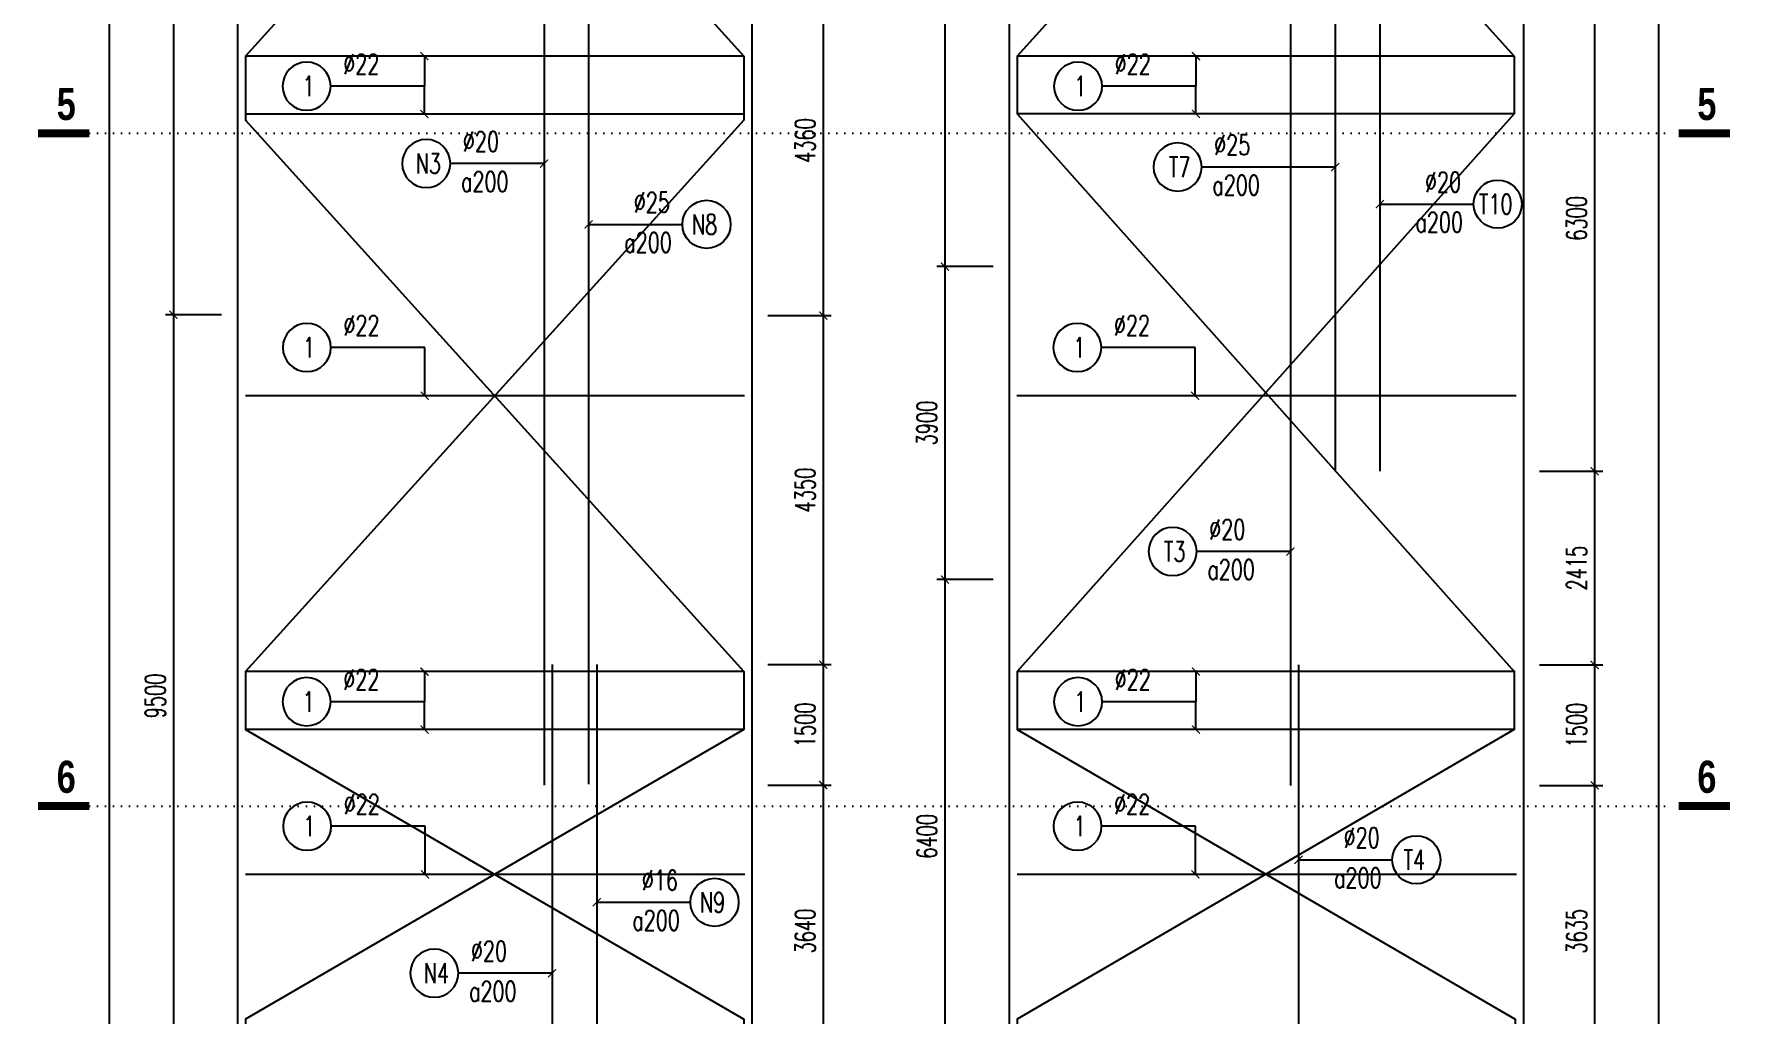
# Model space of a CAD drawing. Header units: millimetres. Extents: x -143570 to 58447, y -1448440 to -1202244.
# Drawn here: x -111106 to -89932, y -1423822 to -1411611 of the extents above; entities that cross this region are included whole.
import ezdxf
from ezdxf.enums import TextEntityAlignment as Align

# ---------------------------------------------------------------- set-up
doc = ezdxf.new("R2010")
doc.units = ezdxf.units.MM
doc.header["$LTSCALE"] = 30
doc.header["$PDMODE"] = 3
doc.linetypes.add('DOT', pattern=[0.25, 0, -0.25])
doc.layers.get('0').update_dxf_attribs({"lineweight": 9})
doc.layers.get('Defpoints').update_dxf_attribs({"lineweight": 9})
for name, color, linetype in [('ccu11-Chidan', 9, 'Continuous'), ('ccu11-Cotthep', 9, 'Continuous'), ('ccu11-Dim', 8, 'Continuous'), ('ccu11-Manh', 8, 'Continuous'), ('ccu11-Thay', 7, 'Continuous'), ('ccu11-Thep', 4, 'Continuous'), ('ccu11-Thepdai', 6, 'Continuous')]:
    doc.layers.add(name, color=color, linetype=linetype)
doc.styles.add('ccu11-dim', font='vnsimli.shx', dxfattribs={"width": 0.65, "bigfont": 'bigfont.shx'})
doc.styles.add('ccu11-VnAvH-B', font='')
doc.styles.add('ccu11-vnsimple', font='vnsimple.shx', dxfattribs={"bigfont": 'bigfont.shx'})
doc.styles.add('ccu11_simli', font='vnsimli.shx', dxfattribs={"width": 0.8})
doc.styles.add('VnHelvetlnsH', font='')
doc.styles.get('ccu11-VnAvH-B').set_extended_font_data('.VnAvantH', bold=True)
doc.styles.get('VnHelvetlnsH').set_extended_font_data('.VnHelvetInsH', bold=True)
doc.dimstyles.new('ccu11-100', dxfattribs={"dimscale": 100, "dimtxt": 2.5, "dimasz": 1, "dimexe": 1, "dimexo": 2, "dimgap": 1, "dimtad": 1, "dimdec": 0, "dimdsep": 46, "dimtxsty": 'ccu11-dim', "dimblk": 'ARCHTICK', "dimcen": -1, "dimdle": 1, "dimclrd": 256, "dimclre": 256, "dimclrt": 3, "dimadec": 0, "dimazin": 2, "dimtfac": 0.1, "dimtdec": 0, "dimtmove": 0, "dimatfit": 1, "dimldrblk": 'ARCHTICK', "dimfxl": 1, "dimtvp": 0.833333, "dimtolj": 1, "dimtzin": 12, "dimarcsym": 0})

# ---------------------------------------------------------------- blocks, each defined once
blk = doc.blocks.new('_ARCHTICK')
at = {"color": 0, "linetype": 'ByBlock', "const_width": 0.15}
blk.add_lwpolyline([(-0.5, -0.5), (0.5, 0.5)], dxfattribs=at)
blk = doc.blocks.new('*D385')
at = {"layer": 'ccu11-Dim', "lineweight": -2, "transparency": 16777216}
for p, q in [((-91467, -1388809), (-90767, -1388809)), ((-90867, -1424908), (-90867, -1388709)), ((-91467, -1424808), (-90767, -1424808))]:
    blk.add_line(p, q, dxfattribs=at)
at = {"layer": 'Defpoints', "color": 0, "transparency": 16777216}
for p in [(-91667, -1388809), (-90867, -1388809), (-91667, -1424808)]:
    blk.add_point(p, dxfattribs=at)
at = {"layer": 'ccu11-Dim', "lineweight": -2, "transparency": 16777216, "xscale": 100, "yscale": 100, "zscale": 100}
for p, rotation in [((-90867, -1388809), 90), ((-90867, -1424808), 270)]:
    blk.add_blockref('_ARCHTICK', p, dxfattribs=dict(at, rotation=rotation))
at = {"layer": 'ccu11-Dim', "color": 3, "transparency": 16777216, "insert": (-91092, -1406809), "char_height": 250, "attachment_point": 5, "rotation": 90, "style": 'ccu11-dim'}
blk.add_mtext('\\A1;36000', dxfattribs=at)
blk = doc.blocks.new('SHD')
at = {"layer": 'ccu11-Cotthep'}
blk.add_circle((300, 0), 300, dxfattribs=at)
at = {"layer": 'ccu11-Cotthep', "color": 31, "style": 'ccu11_simli', "width": 0.8}
blk.add_attdef('DK', text='', height=250, dxfattribs=at).set_placement((-101, 65), align=Align.BOTTOM_RIGHT)
blk.add_attdef('KH', text='', height=250, dxfattribs=at).set_placement((300, 0), align=Align.MIDDLE)
blk.add_attdef('KC', text='', height=250, dxfattribs=at).set_placement((-101, -142), align=Align.TOP_RIGHT)
blk = doc.blocks.new('*D334')
at = {"layer": 'ccu11-Dim', "lineweight": -2, "transparency": 16777216}
for p, q in [((-109570, -1388809), (-110270, -1388809)), ((-110170, -1388709), (-110170, -1424909)), ((-109570, -1424809), (-110270, -1424809))]:
    blk.add_line(p, q, dxfattribs=at)
at = {"layer": 'Defpoints', "color": 0, "transparency": 16777216}
for p in [(-109370, -1388809), (-110170, -1424809), (-109370, -1424809)]:
    blk.add_point(p, dxfattribs=at)
at = {"layer": 'ccu11-Dim', "lineweight": -2, "transparency": 16777216, "xscale": 100, "yscale": 100, "zscale": 100}
for p, rotation in [((-110170, -1388809), 90), ((-110170, -1424809), 270)]:
    blk.add_blockref('_ARCHTICK', p, dxfattribs=dict(at, rotation=rotation))
at = {"layer": 'ccu11-Dim', "color": 3, "transparency": 16777216, "insert": (-110395, -1406809), "char_height": 250, "attachment_point": 5, "rotation": 90, "style": 'ccu11-dim'}
blk.add_mtext('\\A1;36000', dxfattribs=at)
blk = doc.blocks.new('*D339')
at = {"layer": 'ccu11-Dim', "lineweight": -2, "transparency": 16777216}
for p, q in [((-108770, -1403409), (-109470, -1403409)), ((-109370, -1403309), (-109370, -1415209)), ((-108770, -1415109), (-109470, -1415109))]:
    blk.add_line(p, q, dxfattribs=at)
at = {"layer": 'Defpoints', "color": 0, "transparency": 16777216}
for p in [(-108570, -1403409), (-109370, -1415109), (-108570, -1415109)]:
    blk.add_point(p, dxfattribs=at)
at = {"layer": 'ccu11-Dim', "lineweight": -2, "transparency": 16777216, "xscale": 100, "yscale": 100, "zscale": 100}
for p, rotation in [((-109370, -1403409), 90), ((-109370, -1415109), 270)]:
    blk.add_blockref('_ARCHTICK', p, dxfattribs=dict(at, rotation=rotation))
at = {"layer": 'ccu11-Dim', "color": 3, "transparency": 16777216, "insert": (-109595, -1409259), "char_height": 250, "attachment_point": 5, "rotation": 90, "style": 'ccu11-dim'}
blk.add_mtext('\\A1;11700', dxfattribs=at)
blk = doc.blocks.new('*D344')
at = {"layer": 'ccu11-Dim', "lineweight": -2, "transparency": 16777216}
for p, q in [((-99761, -1403862), (-99761, -1414609)), ((-99161, -1403962), (-99861, -1403962)), ((-99161, -1414509), (-99861, -1414509))]:
    blk.add_line(p, q, dxfattribs=at)
at = {"layer": 'Defpoints', "color": 0, "transparency": 16777216}
for p in [(-98961, -1403962), (-99761, -1414509), (-98961, -1414509)]:
    blk.add_point(p, dxfattribs=at)
at = {"layer": 'ccu11-Dim', "lineweight": -2, "transparency": 16777216, "xscale": 100, "yscale": 100, "zscale": 100}
for p, rotation in [((-99761, -1403962), 90), ((-99761, -1414509), 270)]:
    blk.add_blockref('_ARCHTICK', p, dxfattribs=dict(at, rotation=rotation))
at = {"layer": 'ccu11-Dim', "color": 3, "transparency": 16777216, "insert": (-99986, -1409235), "char_height": 250, "attachment_point": 5, "rotation": 90, "style": 'ccu11-dim'}
blk.add_mtext('\\A1;10547', dxfattribs=at)
blk = doc.blocks.new('*D346')
at = {"layer": 'ccu11-Dim', "lineweight": -2, "transparency": 16777216}
for p, q in [((-99761, -1414409), (-99761, -1418509)), ((-99161, -1414509), (-99861, -1414509)), ((-99161, -1418409), (-99861, -1418409))]:
    blk.add_line(p, q, dxfattribs=at)
at = {"layer": 'Defpoints', "color": 0, "transparency": 16777216}
for p in [(-98961, -1414509), (-99761, -1418409), (-98961, -1418409)]:
    blk.add_point(p, dxfattribs=at)
at = {"layer": 'ccu11-Dim', "lineweight": -2, "transparency": 16777216, "xscale": 100, "yscale": 100, "zscale": 100}
for p, rotation in [((-99761, -1414509), 90), ((-99761, -1418409), 270)]:
    blk.add_blockref('_ARCHTICK', p, dxfattribs=dict(at, rotation=rotation))
at = {"layer": 'ccu11-Dim', "color": 3, "transparency": 16777216, "insert": (-99986, -1416459), "char_height": 250, "attachment_point": 5, "rotation": 90, "style": 'ccu11-dim'}
blk.add_mtext('\\A1;3900', dxfattribs=at)
blk = doc.blocks.new('*D347')
at = {"layer": 'ccu11-Dim', "lineweight": -2, "transparency": 16777216}
for p, q in [((-99161, -1418409), (-99861, -1418409)), ((-99761, -1418309), (-99761, -1424909)), ((-99161, -1424809), (-99861, -1424809))]:
    blk.add_line(p, q, dxfattribs=at)
at = {"layer": 'Defpoints', "color": 0, "transparency": 16777216}
for p in [(-98961, -1418409), (-99761, -1424809), (-98961, -1424809)]:
    blk.add_point(p, dxfattribs=at)
at = {"layer": 'ccu11-Dim', "lineweight": -2, "transparency": 16777216, "xscale": 100, "yscale": 100, "zscale": 100}
for p, rotation in [((-99761, -1418409), 90), ((-99761, -1424809), 270)]:
    blk.add_blockref('_ARCHTICK', p, dxfattribs=dict(at, rotation=rotation))
at = {"layer": 'ccu11-Dim', "color": 3, "transparency": 16777216, "insert": (-99986, -1421609), "char_height": 250, "attachment_point": 5, "rotation": 90, "style": 'ccu11-dim'}
blk.add_mtext('\\A1;6400', dxfattribs=at)
blk = doc.blocks.new('*D348')
at = {"layer": 'ccu11-Dim', "lineweight": -2, "transparency": 16777216}
for p, q in [((-109370, -1415009), (-109370, -1424708)), ((-108770, -1415109), (-109470, -1415109)), ((-108770, -1424608), (-109470, -1424608))]:
    blk.add_line(p, q, dxfattribs=at)
at = {"layer": 'Defpoints', "color": 0, "transparency": 16777216}
for p in [(-108570, -1415109), (-109370, -1424608), (-108570, -1424608)]:
    blk.add_point(p, dxfattribs=at)
at = {"layer": 'ccu11-Dim', "lineweight": -2, "transparency": 16777216, "xscale": 100, "yscale": 100, "zscale": 100}
for p, rotation in [((-109370, -1415109), 90), ((-109370, -1424608), 270)]:
    blk.add_blockref('_ARCHTICK', p, dxfattribs=dict(at, rotation=rotation))
at = {"layer": 'ccu11-Dim', "color": 3, "transparency": 16777216, "insert": (-109595, -1419859), "char_height": 250, "attachment_point": 5, "rotation": 90, "style": 'ccu11-dim'}
blk.add_mtext('\\A1;9500', dxfattribs=at)
blk = doc.blocks.new('*D349')
at = {"layer": 'ccu11-Dim', "lineweight": -2, "transparency": 16777216}
for p, q in [((-92355, -1420973), (-91567, -1420973)), ((-91667, -1424709), (-91667, -1420873)), ((-92355, -1424609), (-91567, -1424609))]:
    blk.add_line(p, q, dxfattribs=at)
at = {"layer": 'Defpoints', "color": 0, "transparency": 16777216}
for p in [(-92555, -1420973), (-91667, -1420973), (-92555, -1424609)]:
    blk.add_point(p, dxfattribs=at)
at = {"layer": 'ccu11-Dim', "lineweight": -2, "transparency": 16777216, "xscale": 100, "yscale": 100, "zscale": 100}
for p, rotation in [((-91667, -1420973), 90), ((-91667, -1424609), 270)]:
    blk.add_blockref('_ARCHTICK', p, dxfattribs=dict(at, rotation=rotation))
at = {"layer": 'ccu11-Dim', "color": 3, "transparency": 16777216, "insert": (-91892, -1422791), "char_height": 250, "attachment_point": 5, "rotation": 90, "style": 'ccu11-dim'}
blk.add_mtext('\\A1;3635', dxfattribs=at)
blk = doc.blocks.new('*D350')
at = {"layer": 'ccu11-Dim', "lineweight": -2, "transparency": 16777216}
for p, q in [((-92355, -1419473), (-91567, -1419473)), ((-91667, -1421073), (-91667, -1419373)), ((-92355, -1420973), (-91567, -1420973))]:
    blk.add_line(p, q, dxfattribs=at)
at = {"layer": 'Defpoints', "color": 0, "transparency": 16777216}
for p in [(-92555, -1419473), (-91667, -1419473), (-92555, -1420973)]:
    blk.add_point(p, dxfattribs=at)
at = {"layer": 'ccu11-Dim', "lineweight": -2, "transparency": 16777216, "xscale": 100, "yscale": 100, "zscale": 100}
for p, rotation in [((-91667, -1419473), 90), ((-91667, -1420973), 270)]:
    blk.add_blockref('_ARCHTICK', p, dxfattribs=dict(at, rotation=rotation))
at = {"layer": 'ccu11-Dim', "color": 3, "transparency": 16777216, "insert": (-91892, -1420223), "char_height": 250, "attachment_point": 5, "rotation": 90, "style": 'ccu11-dim'}
blk.add_mtext('\\A1;1500', dxfattribs=at)
blk = doc.blocks.new('*D351')
at = {"layer": 'ccu11-Dim', "lineweight": -2, "transparency": 16777216}
for p, q in [((-91667, -1419573), (-91667, -1416959)), ((-92355, -1417059), (-91567, -1417059)), ((-92355, -1419473), (-91567, -1419473))]:
    blk.add_line(p, q, dxfattribs=at)
at = {"layer": 'Defpoints', "color": 0, "transparency": 16777216}
for p in [(-92555, -1417059), (-91667, -1417059), (-92555, -1419473)]:
    blk.add_point(p, dxfattribs=at)
at = {"layer": 'ccu11-Dim', "lineweight": -2, "transparency": 16777216, "xscale": 100, "yscale": 100, "zscale": 100}
for p, rotation in [((-91667, -1417059), 90), ((-91667, -1419473), 270)]:
    blk.add_blockref('_ARCHTICK', p, dxfattribs=dict(at, rotation=rotation))
at = {"layer": 'ccu11-Dim', "color": 3, "transparency": 16777216, "insert": (-91892, -1418266), "char_height": 250, "attachment_point": 5, "rotation": 90, "style": 'ccu11-dim'}
blk.add_mtext('\\A1;2415', dxfattribs=at)
blk = doc.blocks.new('*D352')
at = {"layer": 'ccu11-Dim', "lineweight": -2, "transparency": 16777216}
for p, q in [((-92355, -1410759), (-91567, -1410759)), ((-91667, -1417159), (-91667, -1410659)), ((-92355, -1417059), (-91567, -1417059))]:
    blk.add_line(p, q, dxfattribs=at)
at = {"layer": 'Defpoints', "color": 0, "transparency": 16777216}
for p in [(-92555, -1410759), (-91667, -1410759), (-92555, -1417059)]:
    blk.add_point(p, dxfattribs=at)
at = {"layer": 'ccu11-Dim', "lineweight": -2, "transparency": 16777216, "xscale": 100, "yscale": 100, "zscale": 100}
for p, rotation in [((-91667, -1410759), 90), ((-91667, -1417059), 270)]:
    blk.add_blockref('_ARCHTICK', p, dxfattribs=dict(at, rotation=rotation))
at = {"layer": 'ccu11-Dim', "color": 3, "transparency": 16777216, "insert": (-91892, -1413909), "char_height": 250, "attachment_point": 5, "rotation": 90, "style": 'ccu11-dim'}
blk.add_mtext('\\A1;6300', dxfattribs=at)
blk = doc.blocks.new('*D364')
at = {"layer": 'ccu11-Dim', "lineweight": -2, "transparency": 16777216}
for p, q in [((-101964, -1410759), (-101176, -1410759)), ((-101276, -1410659), (-101276, -1415219)), ((-101964, -1415119), (-101176, -1415119))]:
    blk.add_line(p, q, dxfattribs=at)
at = {"layer": 'Defpoints', "color": 0, "transparency": 16777216}
for p in [(-102164, -1410759), (-102164, -1415119), (-101276, -1415119)]:
    blk.add_point(p, dxfattribs=at)
at = {"layer": 'ccu11-Dim', "lineweight": -2, "transparency": 16777216, "xscale": 100, "yscale": 100, "zscale": 100}
for p, rotation in [((-101276, -1410759), 90), ((-101276, -1415119), 270)]:
    blk.add_blockref('_ARCHTICK', p, dxfattribs=dict(at, rotation=rotation))
at = {"layer": 'ccu11-Dim', "color": 3, "transparency": 16777216, "insert": (-101501, -1412939), "char_height": 250, "attachment_point": 5, "rotation": 90, "style": 'ccu11-dim'}
blk.add_mtext('\\A1;4360', dxfattribs=at)
blk = doc.blocks.new('*D365')
at = {"layer": 'ccu11-Dim', "lineweight": -2, "transparency": 16777216}
for p, q in [((-101276, -1415019), (-101276, -1419569)), ((-101964, -1415119), (-101176, -1415119)), ((-101964, -1419469), (-101176, -1419469))]:
    blk.add_line(p, q, dxfattribs=at)
at = {"layer": 'Defpoints', "color": 0, "transparency": 16777216}
for p in [(-102164, -1415119), (-102164, -1419469), (-101276, -1419469)]:
    blk.add_point(p, dxfattribs=at)
at = {"layer": 'ccu11-Dim', "lineweight": -2, "transparency": 16777216, "xscale": 100, "yscale": 100, "zscale": 100}
for p, rotation in [((-101276, -1415119), 90), ((-101276, -1419469), 270)]:
    blk.add_blockref('_ARCHTICK', p, dxfattribs=dict(at, rotation=rotation))
at = {"layer": 'ccu11-Dim', "color": 3, "transparency": 16777216, "insert": (-101501, -1417294), "char_height": 250, "attachment_point": 5, "rotation": 90, "style": 'ccu11-dim'}
blk.add_mtext('\\A1;4350', dxfattribs=at)
blk = doc.blocks.new('*D366')
at = {"layer": 'ccu11-Dim', "lineweight": -2, "transparency": 16777216}
for p, q in [((-101964, -1419469), (-101176, -1419469)), ((-101276, -1419369), (-101276, -1421069)), ((-101964, -1420969), (-101176, -1420969))]:
    blk.add_line(p, q, dxfattribs=at)
at = {"layer": 'Defpoints', "color": 0, "transparency": 16777216}
for p in [(-102164, -1419469), (-102164, -1420969), (-101276, -1420969)]:
    blk.add_point(p, dxfattribs=at)
at = {"layer": 'ccu11-Dim', "lineweight": -2, "transparency": 16777216, "xscale": 100, "yscale": 100, "zscale": 100}
for p, rotation in [((-101276, -1419469), 90), ((-101276, -1420969), 270)]:
    blk.add_blockref('_ARCHTICK', p, dxfattribs=dict(at, rotation=rotation))
at = {"layer": 'ccu11-Dim', "color": 3, "transparency": 16777216, "insert": (-101501, -1420219), "char_height": 250, "attachment_point": 5, "rotation": 90, "style": 'ccu11-dim'}
blk.add_mtext('\\A1;1500', dxfattribs=at)
blk = doc.blocks.new('*D367')
at = {"layer": 'ccu11-Dim', "lineweight": -2, "transparency": 16777216}
for p, q in [((-101964, -1420969), (-101176, -1420969)), ((-101276, -1420869), (-101276, -1424708)), ((-101964, -1424608), (-101176, -1424608))]:
    blk.add_line(p, q, dxfattribs=at)
at = {"layer": 'Defpoints', "color": 0, "transparency": 16777216}
for p in [(-102164, -1420969), (-102164, -1424608), (-101276, -1424608)]:
    blk.add_point(p, dxfattribs=at)
at = {"layer": 'ccu11-Dim', "lineweight": -2, "transparency": 16777216, "xscale": 100, "yscale": 100, "zscale": 100}
for p, rotation in [((-101276, -1420969), 90), ((-101276, -1424608), 270)]:
    blk.add_blockref('_ARCHTICK', p, dxfattribs=dict(at, rotation=rotation))
at = {"layer": 'ccu11-Dim', "color": 3, "transparency": 16777216, "insert": (-101501, -1422789), "char_height": 250, "attachment_point": 5, "rotation": 90, "style": 'ccu11-dim'}
blk.add_mtext('\\A1;3640', dxfattribs=at)
blk = doc.blocks.new('*U271')
at = {"color": 3, "linetype": 'DOT', "ltscale": 10}
blk.add_line((-2125, 0), (12722, 0), dxfattribs=at)
at = {"color": 4, "const_width": 75}
for points in [[(-2605, 0), (-2125, 0)], [(12722, 0), (13201, 0)]]:
    blk.add_lwpolyline(points, dxfattribs=at)
at = {"color": 31, "style": 'VnHelvetlnsH'}
for tag, p in [('MC3', (-2341, 274)), ('MC4', (12985, 274))]:
    blk.add_attdef(tag, text='', height=300, dxfattribs=at).set_placement(p, align=Align.MIDDLE_CENTER)

msp = doc.modelspace()

# ---------------------------------------------------------------- linework, layer by layer
at = {"layer": 'ccu11-Thay'}
for p, q in [((-108570.28, -1388808.59), (-108570.28, -1424808.63)), ((-102164.08, -1388808.59), (-102164.08, -1424808.63)), ((-98961.46, -1388808.59), (-98961.46, -1424808.63)), ((-92555.26, -1388808.59), (-92555.26, -1424808.63))]:
    msp.add_line(p, q, dxfattribs=at)
at = {"layer": 'ccu11-Thep'}
for points in [[(-104752.46, -1409258.59), (-104752.46, -1420968.84)], [(-104197.46, -1409258.59), (-104197.46, -1420958.59)], [(-95456.26, -1409258.59), (-95456.26, -1420973.37)], [(-94897.83, -1409258.59), (-94897.83, -1417058.59)], [(-94342.83, -1409258.59), (-94342.83, -1417058.59)], [(-104652.46, -1419468.84), (-104652.46, -1424608.46)], [(-104097.46, -1419468.84), (-104097.46, -1424608.46)], [(-95356.26, -1419473.37), (-95356.26, -1424607.46)]]:
    msp.add_lwpolyline(points, dxfattribs=at)
at = {"layer": 'ccu11-Thepdai', "ltscale": 25}
for p, q in [((-102264.08, -1411887.07), (-108470.28, -1411887.07)), ((-92668.05, -1411887.07), (-98861.46, -1411887.07)), ((-102264.08, -1412608.46), (-108470.28, -1412608.46)), ((-92668.05, -1412607.46), (-98861.46, -1412607.46)), ((-102254.5, -1416118), (-108473.47, -1416118)), ((-92645.67, -1416118), (-98864.64, -1416118)), ((-102264.08, -1419556.14), (-108470.28, -1419556.14)), ((-92655.26, -1419556.14), (-98861.46, -1419556.14)), ((-102264.08, -1420277.53), (-108470.28, -1420277.53)), ((-92668.05, -1420276.53), (-98861.46, -1420276.53)), ((-102251.3, -1422082.3), (-108470.26, -1422082.3)), ((-92642.47, -1422082.3), (-98861.44, -1422082.3))]:
    msp.add_line(p, q, dxfattribs=at)
for points in [[(-108470.28, -1404218), (-108470.28, -1405017.86), (-102264.08, -1411887.07), (-102264.08, -1412608.46)], [(-102264.08, -1404218), (-102264.08, -1405017.86), (-108470.28, -1411887.07), (-108470.28, -1412608.46)], [(-98861.46, -1404218), (-98861.46, -1405017.86), (-92668.05, -1411887.07), (-92668.05, -1412607.46)], [(-92655.26, -1404218), (-92655.26, -1405017.86), (-98861.46, -1411887.07), (-98861.46, -1412607.46)], [(-108470.28, -1411887.07), (-108470.28, -1412686.94), (-102264.08, -1419556.14), (-102264.08, -1420277.53)], [(-102264.08, -1411887.07), (-102264.08, -1412686.94), (-108470.28, -1419556.14), (-108470.28, -1420277.53)], [(-98861.46, -1411887.07), (-98861.46, -1412607.46), (-92668.05, -1419556.14), (-92668.05, -1420276.53)], [(-92668.05, -1411887.07), (-92668.05, -1412607.46), (-98861.46, -1419556.14), (-98861.46, -1420276.53)], [(-108470.28, -1419556.14), (-108470.28, -1420277.53), (-102264.08, -1423887.07), (-102264.08, -1424608.46)], [(-102264.08, -1419556.14), (-102264.08, -1420277.53), (-108470.28, -1423887.07), (-108470.28, -1424608.46)], [(-98861.46, -1419556.14), (-98861.46, -1420276.53), (-92655.26, -1423887.07), (-92655.26, -1424608.46)], [(-92668.05, -1419556.14), (-92668.05, -1420276.53), (-98861.46, -1423887.07), (-98861.46, -1424608.46)]]:
    msp.add_lwpolyline(points, dxfattribs=at)

# ---------------------------------------------------------------- block references
at = {"layer": 'ccu11-Chidan'}
ref = msp.add_blockref('*U271', (-107582.93, -1412848.81), dxfattribs=dict(at, xscale=1.333333333335759, yscale=1.333333333335759, zscale=1.333333333335759))
ref.add_attrib('MC4', '5', dxfattribs={"layer": '0', "color": 31, "height": 400, "style": 'ccu11-VnAvH-B', "width": 0.8}).set_placement((-90269.21, -1412483.27), align=Align.MIDDLE_CENTER)
ref.add_attrib('MC3', '5', dxfattribs={"layer": '0', "color": 31, "height": 400, "style": 'ccu11-VnAvH-B', "width": 0.8}).set_placement((-110704.28, -1412483.27), align=Align.MIDDLE_CENTER)
ref = msp.add_blockref('*U271', (-107582.93, -1421231.56), dxfattribs=dict(at, xscale=1.333333333335759, yscale=1.333333333335759, zscale=1.333333333335759))
ref.add_attrib('MC4', '6', dxfattribs={"layer": '0', "color": 31, "height": 400, "style": 'ccu11-VnAvH-B', "width": 0.8}).set_placement((-90269.21, -1420866.02), align=Align.MIDDLE_CENTER)
ref.add_attrib('MC3', '6', dxfattribs={"layer": '0', "color": 31, "height": 400, "style": 'ccu11-VnAvH-B', "width": 0.8}).set_placement((-110704.28, -1420866.02), align=Align.MIDDLE_CENTER)
at = {"layer": 'ccu11-Cotthep'}
ref = msp.add_blockref('SHD', (-107410.23, -1412262.02), dxfattribs=dict(at, xscale=-1))
ref.add_attrib('KH', '1', dxfattribs={"color": 31, "height": 250, "style": 'ccu11-vnsimple', "width": 0.7}).set_placement((-107685.23, -1412262.02), align=Align.MIDDLE_CENTER)
ref.add_attrib('DK', '`22', dxfattribs={"color": 31, "height": 250, "style": 'ccu11-vnsimple', "width": 0.7}).set_placement((-107029.44, -1412187.02), align=Align.BOTTOM_CENTER)
ref = msp.add_blockref('SHD', (-97801.4, -1412262.02), dxfattribs=dict(at, xscale=-1))
ref.add_attrib('KH', '1', dxfattribs={"color": 31, "height": 250, "style": 'ccu11-vnsimple', "width": 0.7}).set_placement((-98076.4, -1412262.02), align=Align.MIDDLE_CENTER)
ref.add_attrib('DK', '`22', dxfattribs={"color": 31, "height": 250, "style": 'ccu11-vnsimple', "width": 0.7}).set_placement((-97420.62, -1412187.02), align=Align.BOTTOM_CENTER)
ref = msp.add_blockref('SHD', (-105920.25, -1413225.58), dxfattribs=dict(at, xscale=-1))
ref.add_attrib('KH', 'N3', dxfattribs={"color": 31, "height": 250, "style": 'ccu11-vnsimple', "width": 0.7}).set_placement((-106195.25, -1413225.58), align=Align.MIDDLE_CENTER)
ref.add_attrib('KC', 'a200', dxfattribs={"color": 31, "height": 250, "style": 'ccu11-vnsimple', "width": 0.7}).set_placement((-105491.67, -1413325.58), align=Align.TOP_CENTER)
ref.add_attrib('DK', '`20', dxfattribs={"color": 31, "height": 250, "style": 'ccu11-vnsimple', "width": 0.7}).set_placement((-105539.47, -1413150.58), align=Align.BOTTOM_CENTER)
ref = msp.add_blockref('SHD', (-96562.08, -1413268.95), dxfattribs=dict(at, xscale=-1))
ref.add_attrib('KH', 'T7', dxfattribs={"color": 31, "height": 250, "style": 'ccu11-vnsimple', "width": 0.7}).set_placement((-96837.08, -1413268.95), align=Align.MIDDLE_CENTER)
ref.add_attrib('KC', 'a200', dxfattribs={"color": 31, "height": 250, "style": 'ccu11-vnsimple', "width": 0.7}).set_placement((-96133.5, -1413368.95), align=Align.TOP_CENTER)
ref.add_attrib('DK', '`25', dxfattribs={"color": 31, "height": 250, "style": 'ccu11-vnsimple', "width": 0.7}).set_placement((-96181.29, -1413193.95), align=Align.BOTTOM_CENTER)
ref = msp.add_blockref('SHD', (-93174.74, -1413731.38), dxfattribs=at)
ref.add_attrib('KH', 'T10', dxfattribs={"color": 31, "height": 250, "style": 'ccu11-vnsimple', "width": 0.7}).set_placement((-92899.74, -1413731.38), align=Align.MIDDLE_CENTER)
ref.add_attrib('KC', 'a200', dxfattribs={"color": 31, "height": 250, "style": 'ccu11-vnsimple', "width": 0.7}).set_placement((-93603.32, -1413831.38), align=Align.TOP_CENTER)
ref.add_attrib('DK', '`20', dxfattribs={"color": 31, "height": 250, "style": 'ccu11-vnsimple', "width": 0.7}).set_placement((-93555.52, -1413656.38), align=Align.BOTTOM_CENTER)
ref = msp.add_blockref('SHD', (-103029.37, -1413983.59), dxfattribs=at)
ref.add_attrib('KH', 'N8', dxfattribs={"color": 31, "height": 250, "style": 'ccu11-vnsimple', "width": 0.7}).set_placement((-102754.37, -1413983.59), align=Align.MIDDLE_CENTER)
ref.add_attrib('KC', 'a200', dxfattribs={"color": 31, "height": 250, "style": 'ccu11-vnsimple', "width": 0.7}).set_placement((-103457.95, -1414083.59), align=Align.TOP_CENTER)
ref.add_attrib('DK', '`25', dxfattribs={"color": 31, "height": 250, "style": 'ccu11-vnsimple', "width": 0.7}).set_placement((-103410.15, -1413908.59), align=Align.BOTTOM_CENTER)
ref = msp.add_blockref('SHD', (-107407.03, -1415517.6), dxfattribs=dict(at, xscale=-1))
ref.add_attrib('KH', '1', dxfattribs={"color": 31, "height": 250, "style": 'ccu11-vnsimple', "width": 0.7}).set_placement((-107682.03, -1415517.6), align=Align.MIDDLE_CENTER)
ref.add_attrib('DK', '`22', dxfattribs={"color": 31, "height": 250, "style": 'ccu11-vnsimple', "width": 0.7}).set_placement((-107026.24, -1415442.6), align=Align.BOTTOM_CENTER)
ref = msp.add_blockref('SHD', (-97811.16, -1415517.6), dxfattribs=dict(at, xscale=-1))
ref.add_attrib('KH', '1', dxfattribs={"color": 31, "height": 250, "style": 'ccu11-vnsimple', "width": 0.7}).set_placement((-98086.16, -1415517.6), align=Align.MIDDLE_CENTER)
ref.add_attrib('DK', '`22', dxfattribs={"color": 31, "height": 250, "style": 'ccu11-vnsimple', "width": 0.7}).set_placement((-97430.38, -1415442.6), align=Align.BOTTOM_CENTER)
ref = msp.add_blockref('SHD', (-96624.05, -1418059.25), dxfattribs=dict(at, xscale=-1))
ref.add_attrib('KH', 'T3', dxfattribs={"color": 31, "height": 250, "style": 'ccu11-vnsimple', "width": 0.7}).set_placement((-96899.05, -1418059.25), align=Align.MIDDLE_CENTER)
ref.add_attrib('KC', 'a200', dxfattribs={"color": 31, "height": 250, "style": 'ccu11-vnsimple', "width": 0.7}).set_placement((-96195.47, -1418159.25), align=Align.TOP_CENTER)
ref.add_attrib('DK', '`20', dxfattribs={"color": 31, "height": 250, "style": 'ccu11-vnsimple', "width": 0.7}).set_placement((-96243.27, -1417984.25), align=Align.BOTTOM_CENTER)
ref = msp.add_blockref('SHD', (-107410.23, -1419931.09), dxfattribs=dict(at, xscale=-1))
ref.add_attrib('KH', '1', dxfattribs={"color": 31, "height": 250, "style": 'ccu11-vnsimple', "width": 0.7}).set_placement((-107685.23, -1419931.09), align=Align.MIDDLE_CENTER)
ref.add_attrib('DK', '`22', dxfattribs={"color": 31, "height": 250, "style": 'ccu11-vnsimple', "width": 0.7}).set_placement((-107029.44, -1419856.09), align=Align.BOTTOM_CENTER)
ref = msp.add_blockref('SHD', (-97801.4, -1419931.09), dxfattribs=dict(at, xscale=-1))
ref.add_attrib('KH', '1', dxfattribs={"color": 31, "height": 250, "style": 'ccu11-vnsimple', "width": 0.7}).set_placement((-98076.4, -1419931.09), align=Align.MIDDLE_CENTER)
ref.add_attrib('DK', '`22', dxfattribs={"color": 31, "height": 250, "style": 'ccu11-vnsimple', "width": 0.7}).set_placement((-97420.62, -1419856.09), align=Align.BOTTOM_CENTER)
ref = msp.add_blockref('SHD', (-107403.82, -1421481.9), dxfattribs=dict(at, xscale=-1))
ref.add_attrib('KH', '1', dxfattribs={"color": 31, "height": 250, "style": 'ccu11-vnsimple', "width": 0.7}).set_placement((-107678.82, -1421481.9), align=Align.MIDDLE_CENTER)
ref.add_attrib('DK', '`22', dxfattribs={"color": 31, "height": 250, "style": 'ccu11-vnsimple', "width": 0.7}).set_placement((-107023.04, -1421406.9), align=Align.BOTTOM_CENTER)
ref = msp.add_blockref('SHD', (-97807.96, -1421481.9), dxfattribs=dict(at, xscale=-1))
ref.add_attrib('KH', '1', dxfattribs={"color": 31, "height": 250, "style": 'ccu11-vnsimple', "width": 0.7}).set_placement((-98082.96, -1421481.9), align=Align.MIDDLE_CENTER)
ref.add_attrib('DK', '`22', dxfattribs={"color": 31, "height": 250, "style": 'ccu11-vnsimple', "width": 0.7}).set_placement((-97427.17, -1421406.9), align=Align.BOTTOM_CENTER)
ref = msp.add_blockref('SHD', (-94188.47, -1421900.17), dxfattribs=at)
ref.add_attrib('KH', 'T4', dxfattribs={"color": 31, "height": 250, "style": 'ccu11-vnsimple', "width": 0.7}).set_placement((-93913.47, -1421900.17), align=Align.MIDDLE_CENTER)
ref.add_attrib('KC', 'a200', dxfattribs={"color": 31, "height": 250, "style": 'ccu11-vnsimple', "width": 0.7}).set_placement((-94617.05, -1422000.17), align=Align.TOP_CENTER)
ref.add_attrib('DK', '`20', dxfattribs={"color": 31, "height": 250, "style": 'ccu11-vnsimple', "width": 0.7}).set_placement((-94569.25, -1421825.17), align=Align.BOTTOM_CENTER)
ref = msp.add_blockref('SHD', (-102929.37, -1422430.27), dxfattribs=at)
ref.add_attrib('KH', 'N9', dxfattribs={"color": 31, "height": 250, "style": 'ccu11-vnsimple', "width": 0.7}).set_placement((-102654.37, -1422430.27), align=Align.MIDDLE_CENTER)
ref.add_attrib('KC', 'a200', dxfattribs={"color": 31, "height": 250, "style": 'ccu11-vnsimple', "width": 0.7}).set_placement((-103357.95, -1422530.27), align=Align.TOP_CENTER)
ref.add_attrib('DK', '`16', dxfattribs={"color": 31, "height": 250, "style": 'ccu11-vnsimple', "width": 0.7}).set_placement((-103310.15, -1422355.27), align=Align.BOTTOM_CENTER)
ref = msp.add_blockref('SHD', (-105820.25, -1423313.52), dxfattribs=dict(at, xscale=-1))
ref.add_attrib('KH', 'N4', dxfattribs={"color": 31, "height": 250, "style": 'ccu11-vnsimple', "width": 0.7}).set_placement((-106095.25, -1423313.52), align=Align.MIDDLE_CENTER)
ref.add_attrib('KC', 'a200', dxfattribs={"color": 31, "height": 250, "style": 'ccu11-vnsimple', "width": 0.7}).set_placement((-105391.67, -1423413.52), align=Align.TOP_CENTER)
ref.add_attrib('DK', '`20', dxfattribs={"color": 31, "height": 250, "style": 'ccu11-vnsimple', "width": 0.7}).set_placement((-105439.47, -1423238.52), align=Align.BOTTOM_CENTER)

# ---------------------------------------------------------------- dimensions: what is measured, and where the dimension line sits
at = {"layer": 'ccu11-Dim'}
for base, p1, p2, angle, picture, middle in [((-110170.28, -1424808.63), (-109370.28, -1388808.59), (-109370.28, -1424808.63), 90, '*D334', (-110395.28, -1406808.61)), ((-90867.26, -1388808.59), (-91667.26, -1424808.46), (-91667.26, -1388808.59), 270, '*D385', (-91092.26, -1406808.52)), ((-109370.28, -1415108.59), (-108570.28, -1403408.59), (-108570.28, -1415108.59), 90, '*D339', (-109595.28, -1409258.59)), ((-109370.28, -1424608.46), (-108570.28, -1415108.59), (-108570.28, -1424608.46), 90, '*D348', (-109595.28, -1419858.52))]:
    dim = msp.add_linear_dim(base=base, p1=p1, p2=p2, angle=angle, dimstyle='ccu11-100', dxfattribs=at)
    dim.commit()
    dim.dimension.update_dxf_attribs({"geometry": picture, "text_midpoint": middle})
for base, p1, p2, picture, middle in [((-99761.39, -1414508.59), (-98961.46, -1403961.92), (-98961.46, -1414508.59), '*D344', (-99986.39, -1409235.25)), ((-101276.08, -1415118.59), (-102164.08, -1410758.59), (-102164.08, -1415118.59), '*D364', (-101501.08, -1412938.59)), ((-91667.26, -1410758.59), (-92555.26, -1417058.59), (-92555.26, -1410758.59), '*D352', (-91892.26, -1413908.59)), ((-99761.46, -1418408.59), (-98961.46, -1414508.59), (-98961.46, -1418408.59), '*D346', (-99986.46, -1416458.59)), ((-101276.08, -1419468.84), (-102164.08, -1415118.59), (-102164.08, -1419468.84), '*D365', (-101501.08, -1417293.71)), ((-91667.26, -1417058.59), (-92555.26, -1419473.37), (-92555.26, -1417058.59), '*D351', (-91892.26, -1418265.98)), ((-99761.46, -1424808.97), (-98961.46, -1418408.59), (-98961.46, -1424808.97), '*D347', (-99986.46, -1421608.78)), ((-101276.08, -1420968.84), (-102164.08, -1419468.84), (-102164.08, -1420968.84), '*D366', (-101501.08, -1420218.84)), ((-91667.26, -1419473.37), (-92555.26, -1420973.37), (-92555.26, -1419473.37), '*D350', (-91892.26, -1420223.37)), ((-101276.08, -1424608.46), (-102164.08, -1420968.84), (-102164.08, -1424608.46), '*D367', (-101501.08, -1422788.65)), ((-91667.26, -1420973.37), (-92555.26, -1424608.63), (-92555.26, -1420973.37), '*D349', (-91892.26, -1422791))]:
    dim = msp.add_linear_dim(base=base, p1=p1, p2=p2, angle=90, dimstyle='ccu11-100', override={"dimtmove": 1}, dxfattribs=at)
    dim.commit()
    dim.dimension.update_dxf_attribs({"geometry": picture, "text_midpoint": middle})

# ---------------------------------------------------------------- leaders
at = {"layer": 'ccu11-Manh'}
for points in [[(-106242.23, -1411887.07), (-106242.23, -1412262.02), (-107410.23, -1412262.02)], [(-96633.4, -1411887.07), (-96633.4, -1412262.02), (-97801.4, -1412262.02)], [(-106242.23, -1412608.46), (-106242.23, -1412262.02), (-107410.23, -1412262.02)], [(-96633.4, -1412608.46), (-96633.4, -1412262.02), (-97801.4, -1412262.02)], [(-104752.16, -1413225.58), (-105920.25, -1413225.58)], [(-94897.83, -1413268.95), (-96562.08, -1413268.95)], [(-94342.83, -1413731.38), (-93174.74, -1413731.38)], [(-104197.46, -1413983.59), (-103029.37, -1413983.59)], [(-106239.03, -1416118), (-106239.03, -1415517.6), (-107407.03, -1415517.6)], [(-96643.16, -1416118), (-96643.16, -1415517.6), (-97811.16, -1415517.6)], [(-95455.96, -1418059.25), (-96624.05, -1418059.25)], [(-106242.23, -1419556.14), (-106242.23, -1419931.09), (-107410.23, -1419931.09)], [(-96633.4, -1419556.14), (-96633.4, -1419931.09), (-97801.4, -1419931.09)], [(-106242.23, -1420277.53), (-106242.23, -1419931.09), (-107410.23, -1419931.09)], [(-96633.4, -1420277.53), (-96633.4, -1419931.09), (-97801.4, -1419931.09)], [(-106235.82, -1422082.3), (-106235.82, -1421481.9), (-107403.82, -1421481.9)], [(-96639.96, -1422082.3), (-96639.96, -1421481.9), (-97807.96, -1421481.9)], [(-95356.56, -1421900.17), (-94188.47, -1421900.17)], [(-104097.46, -1422430.27), (-102929.37, -1422430.27)], [(-104652.16, -1423313.52), (-105820.25, -1423313.52)]]:
    msp.add_leader(points, dimstyle='ccu11-100', override={"dimgap": 1, "dimtad": 0, "dimfxl": 3, "dimfxlon": 1, "dimtfill": 1, "dimarcsym": 1}, dxfattribs=at)

doc.saveas('drawing.dxf')
